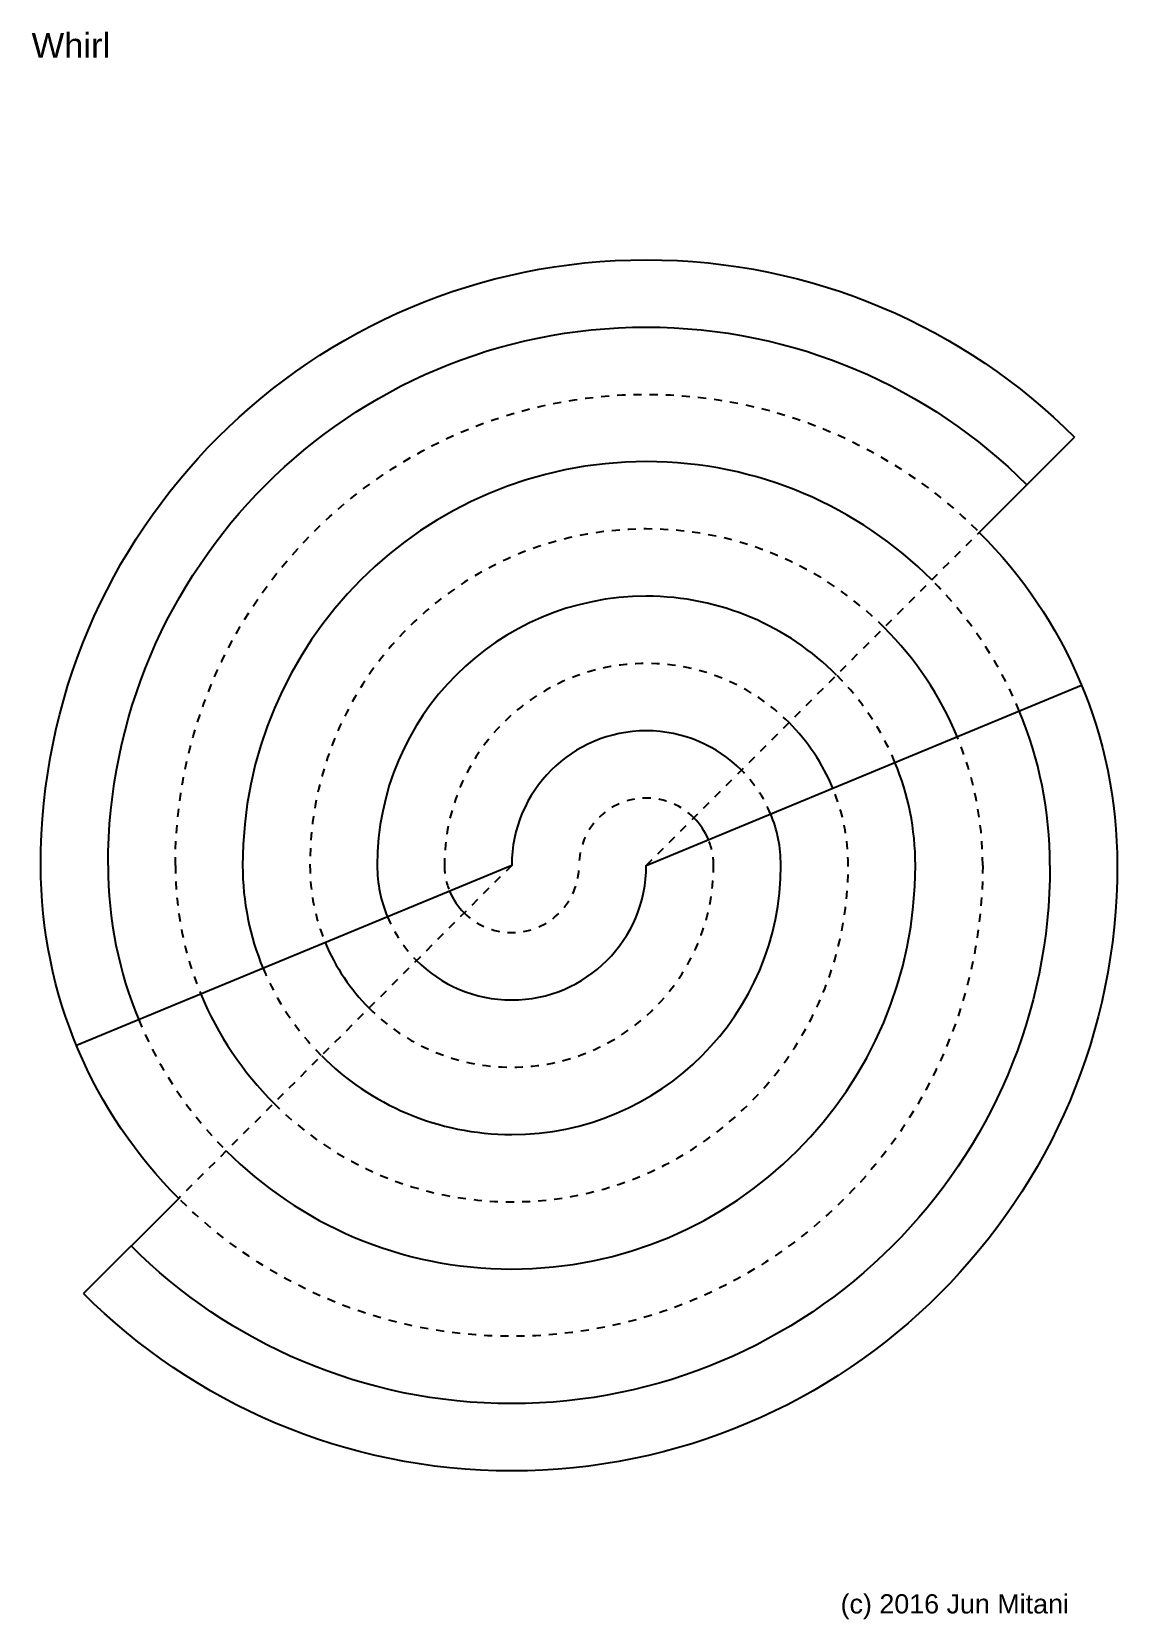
# Model space of a CAD drawing. Extents: x 11 to 201, y -288 to -10.
import ezdxf

# ---------------------------------------------------------------- set-up
doc = ezdxf.new("R2010")
doc.units = 0
for name, pattern in [('AI-LINETYPE-1', [2.822222, 1.411111, -1.411111]), ('AI-LINETYPE-10', [2.822222, 1.411111, -1.411111]), ('AI-LINETYPE-11', [2.822222, 1.411111, -1.411111]), ('AI-LINETYPE-12', [2.822222, 1.411111, -1.411111]), ('AI-LINETYPE-13', [2.822222, 1.411111, -1.411111]), ('AI-LINETYPE-14', [2.822222, 1.411111, -1.411111]), ('AI-LINETYPE-15', [2.822222, 1.411111, -1.411111]), ('AI-LINETYPE-16', [2.822222, 1.411111, -1.411111]), ('AI-LINETYPE-17', [2.822222, 1.411111, -1.411111]), ('AI-LINETYPE-18', [2.822222, 1.411111, -1.411111]), ('AI-LINETYPE-19', [2.822222, 1.411111, -1.411111]), ('AI-LINETYPE-2', [2.822222, 1.411111, -1.411111]), ('AI-LINETYPE-20', [2.822222, 1.411111, -1.411111]), ('AI-LINETYPE-21', [2.822222, 1.411111, -1.411111]), ('AI-LINETYPE-22', [2.822222, 1.411111, -1.411111]), ('AI-LINETYPE-3', [2.822222, 1.411111, -1.411111]), ('AI-LINETYPE-4', [2.822222, 1.411111, -1.411111]), ('AI-LINETYPE-5', [2.822222, 1.411111, -1.411111]), ('AI-LINETYPE-6', [2.822222, 1.411111, -1.411111]), ('AI-LINETYPE-7', [2.822222, 1.411111, -1.411111]), ('AI-LINETYPE-8', [2.822222, 1.411111, -1.411111]), ('AI-LINETYPE-9', [2.822222, 1.411111, -1.411111])]:
    doc.linetypes.add(name, pattern=pattern)
for name, color, linetype in [('CUTLINE', 7, 'CONTINUOUS'), ('MOUNTAINLINE', 7, 'CONTINUOUS'), ('TEXT', 7, 'CONTINUOUS'), ('VALLEYLINE', 7, 'CONTINUOUS')]:
    doc.layers.add(name, color=color, linetype=linetype)

msp = doc.modelspace()

# ---------------------------------------------------------------- linework, layer by layer
at = {"layer": 'CUTLINE', "color": 29}
for points in [[(176.74, -97.75), (193.36, -81.13)], [(36.89, -214.09), (20.27, -230.72)]]:
    msp.add_lwpolyline(points, dxfattribs=at)
for points in [[(12.79, -155.92), (12.79, -97.5), (60.15, -50.15), (118.57, -50.15), (147.78, -50.15), (174.22, -61.99), (193.36, -81.13)], [(200.84, -155.92), (200.84, -214.34), (153.48, -261.7), (95.06, -261.7), (65.86, -261.7), (39.41, -249.86), (20.27, -230.72)]]:
    msp.add_open_spline(points, degree=3, knots=[0, 0, 0, 0, 1, 1, 1, 2, 2, 2, 2], dxfattribs=at)
for points in [[(176.74, -97.75), (191.63, -112.64), (200.84, -133.2), (200.84, -155.92)], [(36.89, -214.1), (22, -199.21), (12.79, -178.64), (12.79, -155.92)]]:
    msp.add_open_spline(points, degree=3, dxfattribs=at)
at = {"layer": 'MOUNTAINLINE', "color": 29}
for points in [[(118.57, -155.92), (194.59, -124.43)], [(95.06, -155.92), (19.04, -187.41)]]:
    msp.add_lwpolyline(points, dxfattribs=at)
for points in [[(24.55, -155.92), (24.55, -103.99), (66.64, -61.9), (118.57, -61.9), (144.53, -61.9), (168.04, -72.42), (185.05, -89.44)], [(168.43, -106.06), (155.67, -93.3), (138.04, -85.4), (118.57, -85.4), (79.62, -85.4), (48.05, -116.98), (48.05, -155.92)], [(151.81, -122.68), (143.3, -114.17), (131.55, -108.91), (118.57, -108.91), (92.61, -108.91), (71.56, -129.96), (71.56, -155.92)], [(135.19, -139.3), (130.94, -135.05), (125.06, -132.42), (118.57, -132.42), (105.59, -132.42), (95.06, -142.94), (95.06, -155.92)], [(189.09, -155.92), (189.09, -207.85), (146.99, -249.94), (95.06, -249.94), (69.1, -249.94), (45.6, -239.42), (28.58, -222.41)], [(45.2, -205.78), (57.96, -218.55), (75.59, -226.44), (95.06, -226.44), (134.01, -226.44), (165.58, -194.87), (165.58, -155.92)], [(61.82, -189.16), (70.33, -197.67), (82.08, -202.93), (95.06, -202.93), (121.03, -202.93), (142.07, -181.88), (142.07, -155.92)], [(78.44, -172.54), (82.7, -176.8), (88.57, -179.43), (95.06, -179.43), (108.05, -179.43), (118.57, -168.9), (118.57, -155.92)]]:
    msp.add_open_spline(points, degree=3, knots=[0, 0, 0, 0, 1, 1, 1, 2, 2, 2, 2], dxfattribs=at)
for points in [[(172.87, -133.43), (169.9, -126.25), (165.53, -119.78), (160.12, -114.37)], [(189.09, -155.92), (189.09, -146.36), (187.18, -137.24), (183.73, -128.93)], [(151.15, -142.43), (149.37, -138.12), (146.75, -134.24), (143.5, -130.99)], [(165.58, -155.92), (165.58, -149.55), (164.31, -143.47), (162.01, -137.93)], [(142.07, -155.92), (142.07, -152.73), (141.44, -149.7), (140.29, -146.92)], [(129.43, -151.42), (128.83, -149.99), (127.96, -148.69), (126.88, -147.61)], [(24.55, -155.92), (24.55, -165.48), (26.45, -174.6), (29.9, -182.91)], [(48.05, -155.92), (48.05, -162.3), (49.32, -168.37), (51.62, -173.91)], [(71.56, -155.92), (71.56, -159.11), (72.19, -162.15), (73.34, -164.92)], [(84.2, -160.42), (84.8, -161.86), (85.67, -163.15), (86.75, -164.23)], [(62.48, -169.42), (64.27, -173.73), (66.89, -177.61), (70.13, -180.85)], [(40.76, -178.42), (43.74, -185.6), (48.1, -192.06), (53.51, -197.47)]]:
    msp.add_open_spline(points, degree=3, dxfattribs=at)
at = {"layer": 'VALLEYLINE', "color": 29, "linetype": 'AI-LINETYPE-13'}
msp.add_lwpolyline([(118.57, -155.92), (176.74, -97.75)], dxfattribs=at)
at = {"layer": 'VALLEYLINE', "color": 29, "linetype": 'AI-LINETYPE-12'}
msp.add_lwpolyline([(95.06, -155.92), (36.89, -214.09)], dxfattribs=at)
at = {"layer": 'VALLEYLINE', "color": 29, "linetype": 'AI-LINETYPE-15'}
msp.add_open_spline([(36.3, -155.92), (36.3, -110.49), (73.13, -73.65), (118.57, -73.65), (141.29, -73.65), (161.85, -82.86), (176.74, -97.75)], degree=3, knots=[0, 0, 0, 0, 1, 1, 1, 2, 2, 2, 2], dxfattribs=at)
at = {"layer": 'VALLEYLINE', "color": 29, "linetype": 'AI-LINETYPE-7'}
msp.add_open_spline([(160.12, -114.37), (149.49, -103.73), (134.8, -97.16), (118.57, -97.16), (86.11, -97.16), (59.81, -123.47), (59.81, -155.92)], degree=3, knots=[0, 0, 0, 0, 1, 1, 1, 2, 2, 2, 2], dxfattribs=at)
at = {"layer": 'VALLEYLINE', "color": 29, "linetype": 'AI-LINETYPE-10'}
msp.add_open_spline([(183.73, -128.93), (180.16, -120.31), (174.93, -112.55), (168.43, -106.06)], degree=3, dxfattribs=at)
at = {"layer": 'VALLEYLINE', "color": 29, "linetype": 'AI-LINETYPE-1'}
msp.add_open_spline([(143.5, -130.99), (137.12, -124.61), (128.31, -120.66), (118.57, -120.66), (99.1, -120.66), (83.31, -136.45), (83.31, -155.92)], degree=3, knots=[0, 0, 0, 0, 1, 1, 1, 2, 2, 2, 2], dxfattribs=at)
at = {"layer": 'VALLEYLINE', "color": 29, "linetype": 'AI-LINETYPE-5'}
msp.add_open_spline([(162.01, -137.93), (159.63, -132.18), (156.14, -127.01), (151.81, -122.68)], degree=3, dxfattribs=at)
at = {"layer": 'VALLEYLINE', "color": 29, "linetype": 'AI-LINETYPE-20'}
msp.add_open_spline([(177.33, -155.92), (177.33, -147.95), (175.75, -140.36), (172.87, -133.43)], degree=3, dxfattribs=at)
at = {"layer": 'VALLEYLINE', "color": 29, "linetype": 'AI-LINETYPE-4'}
msp.add_open_spline([(140.29, -146.92), (139.1, -144.05), (137.35, -141.47), (135.19, -139.3)], degree=3, dxfattribs=at)
at = {"layer": 'VALLEYLINE', "color": 29, "linetype": 'AI-LINETYPE-21'}
msp.add_open_spline([(126.88, -147.61), (124.75, -145.48), (121.82, -144.17), (118.57, -144.17), (112.08, -144.17), (106.82, -149.43), (106.82, -155.92)], degree=3, knots=[0, 0, 0, 0, 1, 1, 1, 2, 2, 2, 2], dxfattribs=at)
at = {"layer": 'VALLEYLINE', "color": 29, "linetype": 'AI-LINETYPE-18'}
msp.add_open_spline([(153.83, -155.92), (153.83, -151.14), (152.88, -146.58), (151.15, -142.43)], degree=3, dxfattribs=at)
at = {"layer": 'VALLEYLINE', "color": 29, "linetype": 'AI-LINETYPE-16'}
msp.add_open_spline([(130.32, -155.92), (130.32, -154.33), (130, -152.81), (129.43, -151.42)], degree=3, dxfattribs=at)
at = {"layer": 'VALLEYLINE', "color": 29, "linetype": 'AI-LINETYPE-9'}
msp.add_open_spline([(36.3, -155.92), (36.3, -163.89), (37.89, -171.49), (40.76, -178.42)], degree=3, dxfattribs=at)
at = {"layer": 'VALLEYLINE', "color": 29, "linetype": 'AI-LINETYPE-14'}
msp.add_open_spline([(177.33, -155.92), (177.33, -201.36), (140.5, -238.19), (95.06, -238.19), (72.35, -238.19), (51.78, -228.98), (36.89, -214.1)], degree=3, knots=[0, 0, 0, 0, 1, 1, 1, 2, 2, 2, 2], dxfattribs=at)
at = {"layer": 'VALLEYLINE', "color": 29, "linetype": 'AI-LINETYPE-8'}
msp.add_open_spline([(53.51, -197.47), (64.14, -208.11), (78.84, -214.69), (95.06, -214.69), (127.52, -214.69), (153.83, -188.38), (153.83, -155.92)], degree=3, knots=[0, 0, 0, 0, 1, 1, 1, 2, 2, 2, 2], dxfattribs=at)
at = {"layer": 'VALLEYLINE', "color": 29, "linetype": 'AI-LINETYPE-19'}
msp.add_open_spline([(59.81, -155.92), (59.81, -160.7), (60.76, -165.26), (62.48, -169.42)], degree=3, dxfattribs=at)
at = {"layer": 'VALLEYLINE', "color": 29, "linetype": 'AI-LINETYPE-2'}
msp.add_open_spline([(70.13, -180.85), (76.51, -187.23), (85.33, -191.18), (95.06, -191.18), (114.54, -191.18), (130.32, -175.39), (130.32, -155.92)], degree=3, knots=[0, 0, 0, 0, 1, 1, 1, 2, 2, 2, 2], dxfattribs=at)
at = {"layer": 'VALLEYLINE', "color": 29, "linetype": 'AI-LINETYPE-17'}
msp.add_open_spline([(83.31, -155.92), (83.31, -157.52), (83.63, -159.04), (84.2, -160.42)], degree=3, dxfattribs=at)
at = {"layer": 'VALLEYLINE', "color": 29, "linetype": 'AI-LINETYPE-22'}
msp.add_open_spline([(86.75, -164.23), (88.88, -166.36), (91.82, -167.67), (95.06, -167.67), (101.55, -167.67), (106.82, -162.41), (106.82, -155.92)], degree=3, knots=[0, 0, 0, 0, 1, 1, 1, 2, 2, 2, 2], dxfattribs=at)
at = {"layer": 'VALLEYLINE', "color": 29, "linetype": 'AI-LINETYPE-3'}
msp.add_open_spline([(73.34, -164.92), (74.53, -167.79), (76.28, -170.38), (78.44, -172.54)], degree=3, dxfattribs=at)
at = {"layer": 'VALLEYLINE', "color": 29, "linetype": 'AI-LINETYPE-6'}
msp.add_open_spline([(51.62, -173.91), (54, -179.66), (57.49, -184.83), (61.82, -189.16)], degree=3, dxfattribs=at)
at = {"layer": 'VALLEYLINE', "color": 29, "linetype": 'AI-LINETYPE-11'}
msp.add_open_spline([(29.9, -182.91), (33.47, -191.53), (38.7, -199.29), (45.2, -205.78)], degree=3, dxfattribs=at)

# ---------------------------------------------------------------- texts
at = {"layer": 'TEXT', "color": 7, "attachment_point": 7}
for s, insert, char_height in [('\\fArial|b0|i0|c0|p34;\\W1;Whirl', (11.19, -14.86), 4.318), ('\\fArial|b0|i0|c0|p34;\\W1;(c) 2016 Jun Mitani', (152.51, -287.61), 3.3584)]:
    msp.add_mtext(s, dxfattribs=dict(at, insert=insert, char_height=char_height))

doc.saveas('drawing.dxf')
